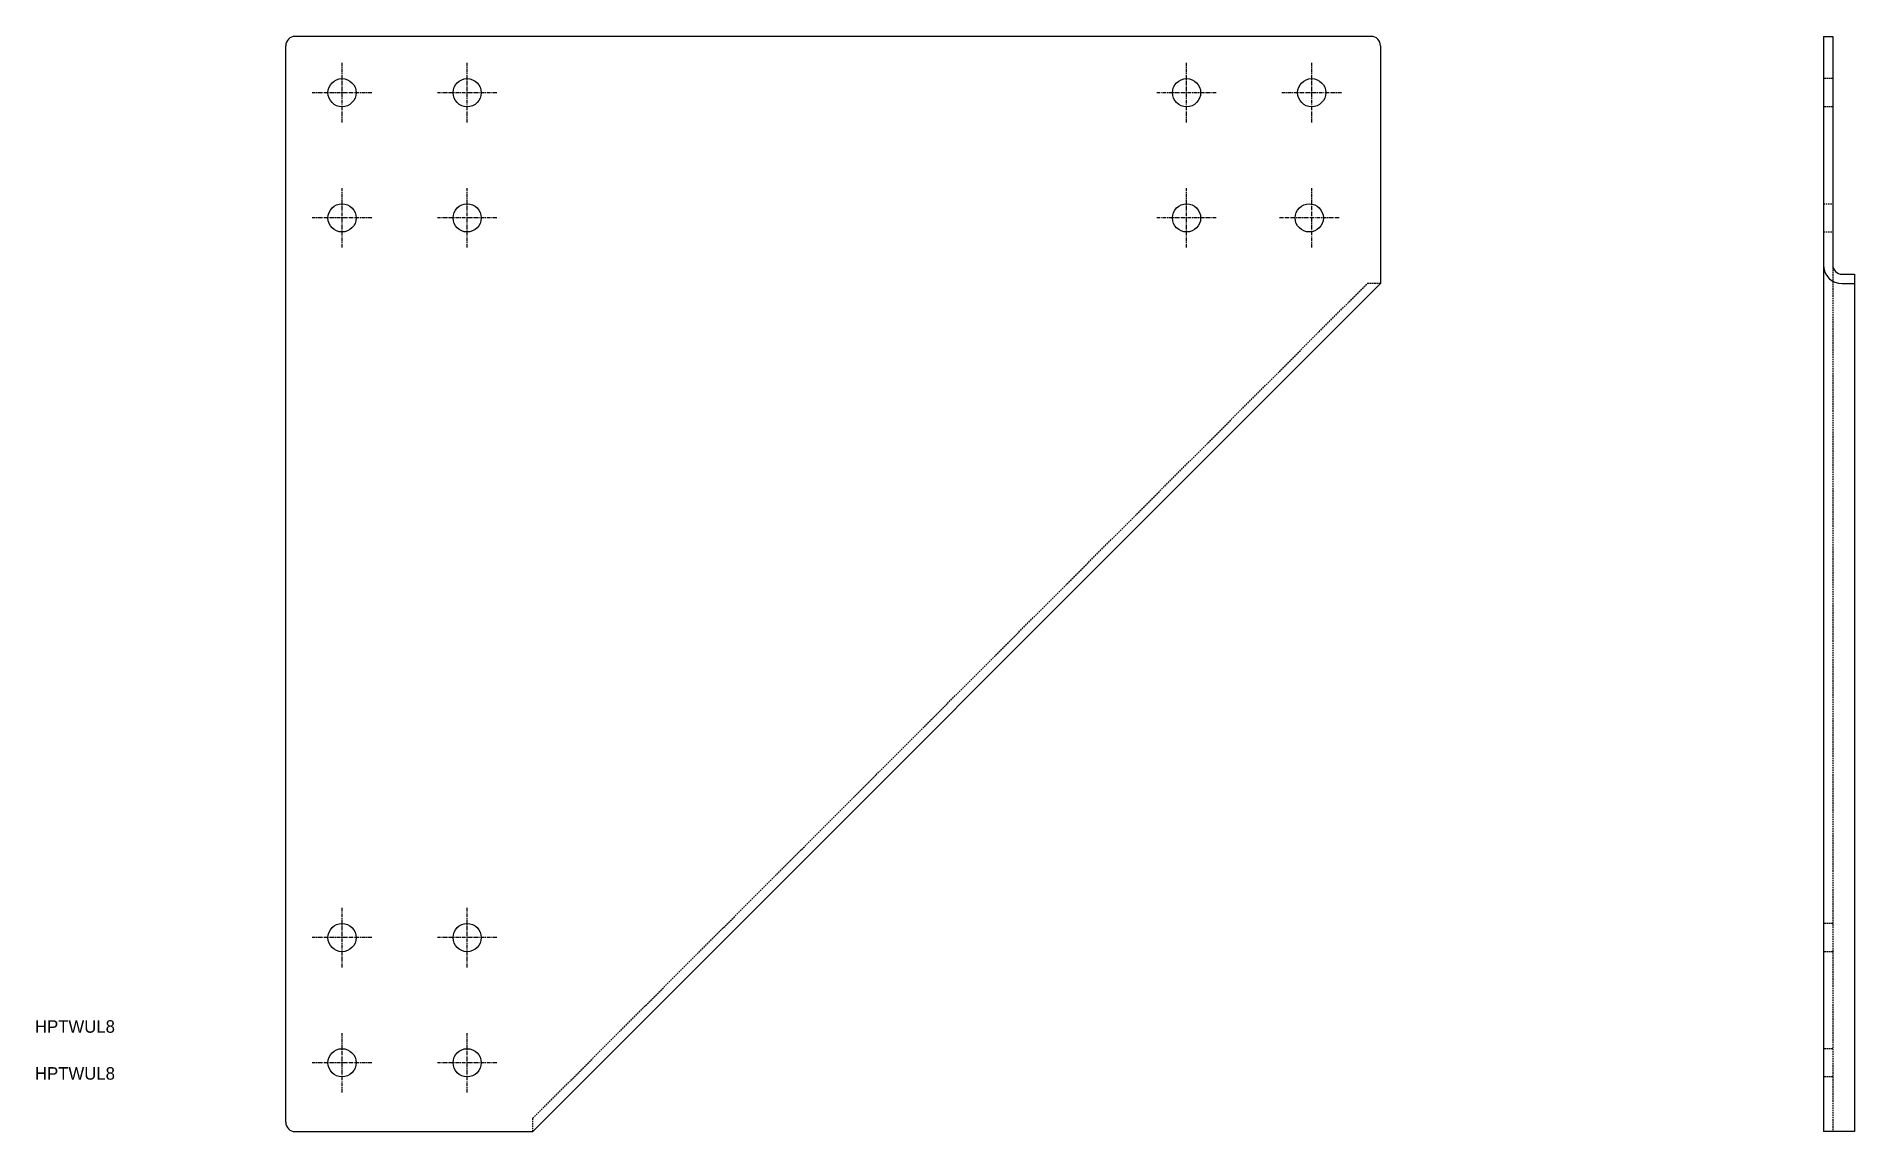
# Model space of a CAD drawing. Extents: x 0 to 582, y 5 to 355.
import ezdxf

# ---------------------------------------------------------------- set-up
doc = ezdxf.new("R2010")
doc.units = 0
doc.linetypes.add('CENTER', pattern=[2, 1.25, -0.25, 0.25, -0.25])
doc.linetypes.add('DASHED', pattern=[0.75, 0.5, -0.25])
doc.layers.get('0').update_dxf_attribs({"linetype": 'CONTINUOUS'})
doc.layers.add('CENTER', color=1, linetype='CENTER')

msp = doc.modelspace()

# ---------------------------------------------------------------- linework, layer by layer
at = {"color": 7, "linetype": 'CONTINUOUS'}
for p, q in [((427.16, 355), (83.16, 355)), ((571.73, 355), (571.73, 5)), ((571.73, 355), (574.73, 355)), ((574.73, 355), (574.73, 282)), ((80.16, 8), (80.16, 352)), ((430.16, 352), (430.16, 276)), ((159.16, 5), (430.16, 276)), ((577.73, 279), (581.73, 279)), ((577.73, 276), (581.73, 276)), ((581.73, 279), (581.73, 5)), ((83.16, 5), (159.16, 5)), ((581.73, 5), (571.73, 5))]:
    msp.add_line(p, q, dxfattribs=at)
at = {"color": 3, "linetype": 'DASHED'}
for p, q in [((574.73, 341.5), (571.73, 341.5)), ((574.73, 332.5), (571.73, 332.5)), ((571.73, 301.5), (574.73, 301.5)), ((571.73, 292.5), (574.73, 292.5)), ((574.73, 282), (574.73, 5)), ((159.16, 9.26), (425.9, 276)), ((430.16, 276), (425.9, 276)), ((574.73, 71.5), (571.73, 71.5)), ((574.73, 62.5), (571.73, 62.5)), ((574.73, 31.5), (571.73, 31.5)), ((574.73, 22.5), (571.73, 22.5)), ((159.16, 5), (159.16, 9.26))]:
    msp.add_line(p, q, dxfattribs=at)
at = {"color": 7, "linetype": 'CONTINUOUS'}
for centre in [(98.16, 337), (138.16, 337), (368.16, 337), (408.16, 337), (98.16, 297), (138.16, 297), (368.16, 297), (407.39, 297), (98.16, 67), (138.16, 67), (98.16, 27), (138.16, 27)]:
    msp.add_circle(centre, 4.5, dxfattribs=at)
for centre, radius, start, end in [((83.16, 352), 3, 90, 180), ((427.16, 352), 3, 0, 90), ((577.73, 282), 6, 180, 270), ((577.73, 282), 3, 180, 270), ((83.16, 8), 3, 180, 270)]:
    msp.add_arc(centre, radius, start, end, dxfattribs=at)
at = {"layer": 'CENTER', "color": 1, "linetype": 'CENTER'}
for p, q in [((98.16, 327.5), (98.16, 346.5)), ((138.16, 327.5), (138.16, 346.5)), ((368.16, 327.5), (368.16, 346.5)), ((408.16, 327.5), (408.16, 346.5)), ((107.66, 337), (88.66, 337)), ((147.66, 337), (128.66, 337)), ((377.66, 337), (358.66, 337)), ((417.66, 337), (398.66, 337)), ((98.16, 287.5), (98.16, 306.5)), ((138.16, 287.5), (138.16, 306.5)), ((368.16, 287.5), (368.16, 306.5)), ((408.16, 287.53), (408.16, 306.47)), ((107.66, 297), (88.66, 297)), ((147.66, 297), (128.66, 297)), ((377.66, 297), (358.66, 297)), ((416.89, 297), (397.89, 297)), ((98.16, 57.5), (98.16, 76.5)), ((138.16, 57.5), (138.16, 76.5)), ((107.66, 67), (88.66, 67)), ((147.66, 67), (128.66, 67)), ((98.16, 17.5), (98.16, 36.5)), ((138.16, 17.5), (138.16, 36.5)), ((107.66, 27), (88.66, 27)), ((147.66, 27), (128.66, 27))]:
    msp.add_line(p, q, dxfattribs=at)

# ---------------------------------------------------------------- texts
at = {"color": 7, "linetype": 'CONTINUOUS'}
for p in [(0, 36.6), (0, 21.6)]:
    msp.add_text('HPTWUL8', height=4, dxfattribs=at).set_placement(p)

doc.saveas('drawing.dxf')
